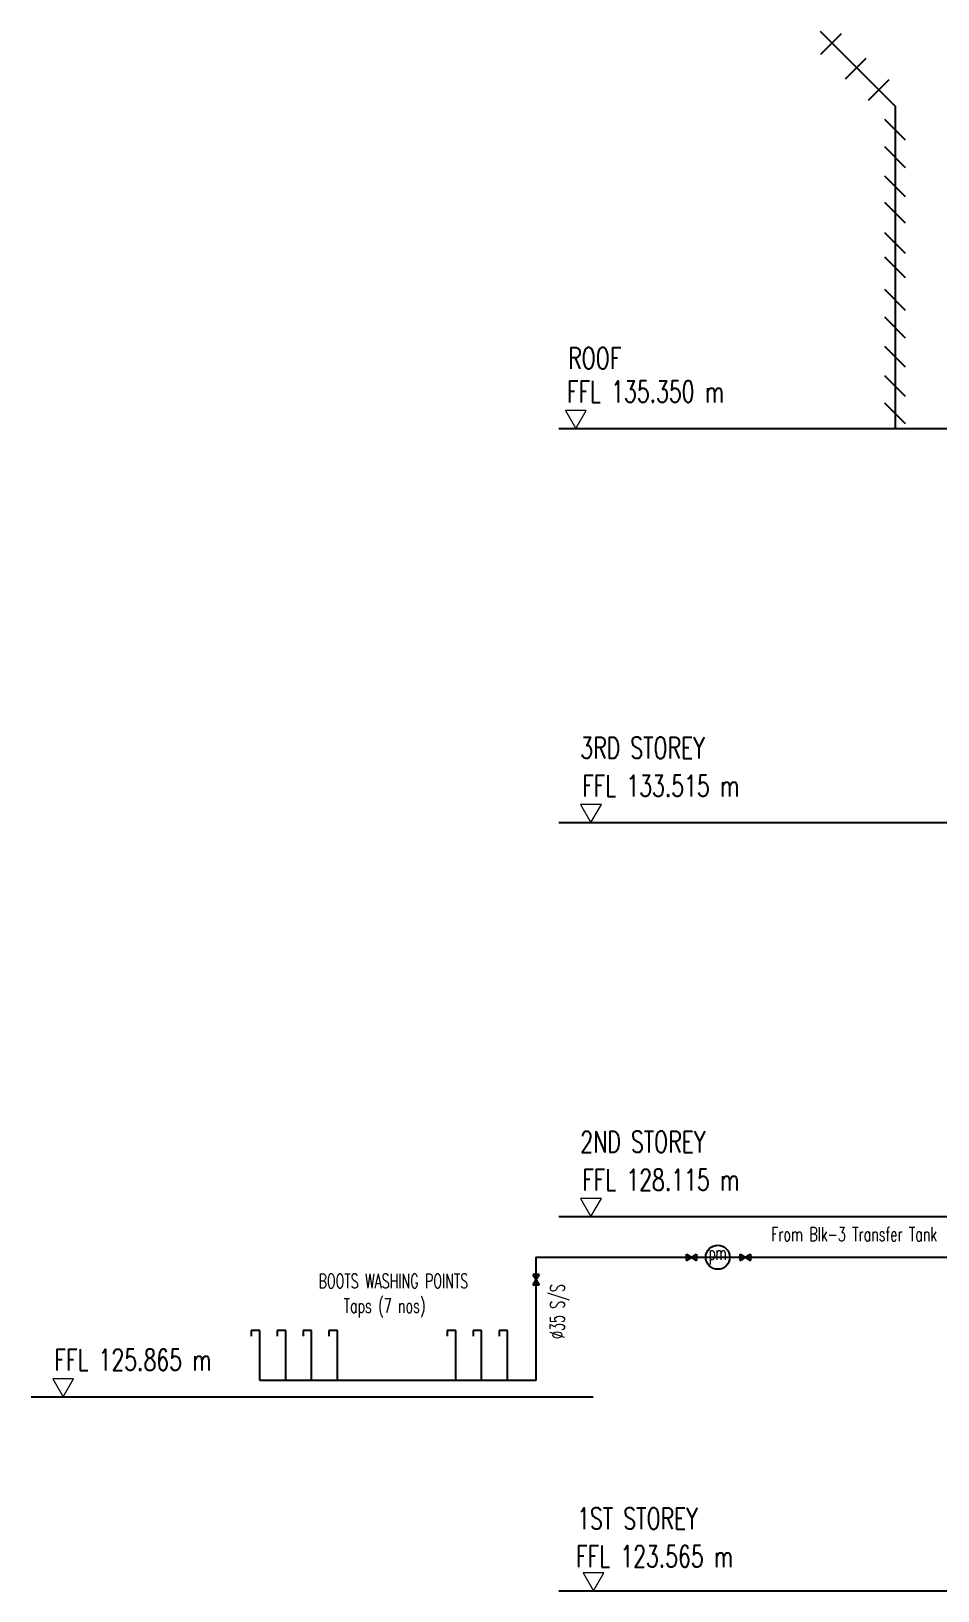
# Model space of a CAD drawing. Header units: millimetres. Extents: x -25453 to 37620, y -352922 to -318638.
# Drawn here: x -25453 to -15909, y -335271 to -318863 of the extents above; entities that cross this region are included whole.
import ezdxf
from ezdxf.enums import TextEntityAlignment as Align

# ---------------------------------------------------------------- set-up
doc = ezdxf.new("R2010")
doc.units = ezdxf.units.MM
doc.header["$LTSCALE"] = 0.1
doc.layers.get('0').update_dxf_attribs({"color": 8})
for name, color, linetype in [('FLOOR', 7, 'Continuous'), ('M-_DWATCOPI_--_N', 160, 'Continuous'), ('M-_DWATCOPI_E', 160, 'Continuous'), ('M-_DWATHOPI_E-_N_PIPE', 3, 'Continuous'), ('M1_DWATCWP-_E-', 160, 'Continuous')]:
    doc.layers.add(name, color=color, linetype=linetype)
doc.layers.add('M1_ANOTT2W-_T-', color=2, linetype='Continuous', lineweight=15)
doc.styles.add('Simplex', font='simplex_.ttf', dxfattribs={"width": 0.7, "height": 381.8394})
doc.styles.add('Simplex-0.65', font='simplex.shx', dxfattribs={"width": 0.65})

# ---------------------------------------------------------------- blocks, each defined once
blk = doc.blocks.new('A$C1F332EBA')
at = {"layer": 'M-_DWATHOPI_E-_N_PIPE', "color": 7, "linetype": 'Continuous'}
for p, q in [((0, 5573, 0), (1053, 4520, 0)), ((11, 5252, 0), (301, 5542, 0)), ((358, 4904), (648, 5195)), ((677, 4605, 0), (967, 4896, 0)), ((1053, 4520, 0), (1053, 0, 0)), ((904, 4338, 0), (1195, 4048, 0)), ((904, 3954, 0), (1195, 3663, 0)), ((904, 3543, 0), (1195, 3252, 0)), ((904, 3174, 0), (1195, 2883, 0)), ((904, 2747, 0), (1195, 2457, 0)), ((904, 2409, 0), (1195, 2118, 0)), ((904, 1952, 0), (1195, 1661, 0)), ((904, 1564, 0), (1195, 1273, 0)), ((904, 1156, 0), (1195, 866, 0)), ((904, 745, 0), (1195, 455, 0)), ((904, 361, 0), (1195, 70, 0))]:
    blk.add_line(p, q, dxfattribs=at)
blk = doc.blocks.new('83GATE')
at = {"layer": 'M1_DWATCWP-_E-'}
for p, q in [((-200, -64), (-200, 64)), ((-200, 64), (0, -64)), ((-200, -64), (0, 64)), ((0, 64), (0, -64))]:
    blk.add_line(p, q, dxfattribs=at)

msp = doc.modelspace()

# ---------------------------------------------------------------- linework, layer by layer
at = {"color": 7, "lineweight": 25}
for p, q in [((-19897, -323043), (21616, -323043)), ((-19897, -327188), (21616, -327188)), ((-19897, -331334), (21616, -331334)), ((-25453, -333229), (-19538, -333229)), ((-19897, -335271), (21616, -335271))]:
    msp.add_line(p, q, dxfattribs=at)
at = {"color": 7, "lineweight": 18, "flags": 128}
for points in [[(-19718, -323043), (-19609, -322854), (-19827, -322854)], [(-19560, -327188), (-19451, -327000), (-19669, -327000)], [(-19560, -331334), (-19451, -331145), (-19669, -331145)], [(-25116, -333229), (-25007, -333040), (-25225, -333040)], [(-19533, -335271), (-19424, -335083), (-19642, -335083)]]:
    msp.add_lwpolyline(points, close=True, dxfattribs=at)
at = {"layer": 'M-_DWATCOPI_--_N'}
msp.add_line((-20139, -331762), (-3622, -331762), dxfattribs=at)
at = {"layer": 'M-_DWATCOPI_E'}
for p, q in [((-20139, -331762), (-20139, -333058)), ((-23047, -332533), (-23136, -332533)), ((-23136, -332533), (-23136, -332591)), ((-23047, -333058), (-23047, -332533)), ((-22774, -332533), (-22864, -332533)), ((-22864, -332533), (-22864, -332591)), ((-22774, -333058), (-22774, -332533)), ((-22502, -332533), (-22591, -332533)), ((-22591, -332533), (-22591, -332591)), ((-22502, -333058), (-22502, -332533)), ((-22230, -332533), (-22319, -332533)), ((-22319, -332533), (-22319, -332591)), ((-22230, -333058), (-22230, -332533)), ((-20983, -332533), (-21073, -332533)), ((-21073, -332533), (-21073, -332591)), ((-20983, -333058), (-20983, -332533)), ((-20711, -332533), (-20800, -332533)), ((-20800, -332533), (-20800, -332591)), ((-20711, -333058), (-20711, -332533)), ((-20439, -332533), (-20528, -332533)), ((-20528, -332533), (-20528, -332591)), ((-20439, -333058), (-20439, -332533)), ((-20139, -333058), (-23047, -333058))]:
    msp.add_line(p, q, dxfattribs=at)
at = {"layer": 'M1_DWATCWP-_E-', "lineweight": -3}
msp.add_circle((-18225, -331762, 0), 127, dxfattribs=at)

# ---------------------------------------------------------------- block references
at = {"layer": 'M-_DWATCOPI_E', "xscale": -0.5333333333333333, "yscale": 0.5333333333333333, "zscale": 0.5333333333333333, "rotation": 90}
msp.add_blockref('83GATE', (-20139, -332051), dxfattribs=at)
at = {"layer": 'M-_DWATHOPI_E-_N_PIPE', "xscale": 0.75, "yscale": 0.75, "zscale": 0.75}
msp.add_blockref('A$C1F332EBA', (-17148, -323043, 0), dxfattribs=at)
at = {"layer": 'M1_DWATCWP-_E-', "lineweight": 0, "xscale": 0.5333333333333333, "yscale": 0.5333333333333333, "zscale": 0.5333333333333333}
msp.add_blockref('83GATE', (-18449, -331762), dxfattribs=at)
at = {"layer": 'M1_DWATCWP-_E-', "linetype": 'Continuous', "lineweight": 0, "ltscale": 0.5, "xscale": 0.5333333333333333, "yscale": 0.5333333333333333, "zscale": 0.5333333333333333}
msp.add_blockref('83GATE', (-17882, -331762), dxfattribs=at)

# ---------------------------------------------------------------- texts
at = {"layer": 'FLOOR', "lineweight": 0, "char_height": 225, "attachment_point": 1, "line_spacing_factor": 0.974696, "style": 'Simplex'}
for s, insert, width in [('ROOF', (-19800, -322191), 3812.83), ('FFL 135.350 m', (-19813, -322543), 3056.21), ('3RD STOREY', (-19672, -326291), 3056.21), ('FFL 133.515 m', (-19653, -326689), 3056.21), ('2ND STOREY', (-19672, -330436), 3056.21), ('FFL 128.115 m', (-19653, -330834), 3056.21), ('FFL 125.865 m', (-25209, -332729), 3056.21), ('1ST STOREY', (-19705, -334399), 3056.21), ('FFL 123.565 m', (-19717, -334796), 3056.21)]:
    msp.add_mtext(s, dxfattribs=dict(at, insert=insert, width=width))
at = {"layer": 'M1_ANOTT2W-_T-', "color": 7, "lineweight": 0, "ltscale": 0.5, "style": 'Simplex-0.65', "width": 0.65}
for s, p in [('From Blk-3 Transfer Tank', (-17663, -331594, 0)), ('BOOTS WASHING POINTS', (-22428, -332087)), ('Taps (7 nos)', (-22164, -332347, 0))]:
    msp.add_text(s, height=150, dxfattribs=at).set_placement(p)
msp.add_text('Ø35 S/S', height=150, rotation=90, dxfattribs=at).set_placement((-19839, -332621, 0))
at = {"layer": 'M1_DWATCWP-_E-', "lineweight": -3, "style": 'Simplex', "width": 0.6}
msp.add_text('pm', height=150, rotation=360, dxfattribs=at).set_placement((-18228, -331790, 0), align=Align.CENTER)

doc.saveas('drawing.dxf')
